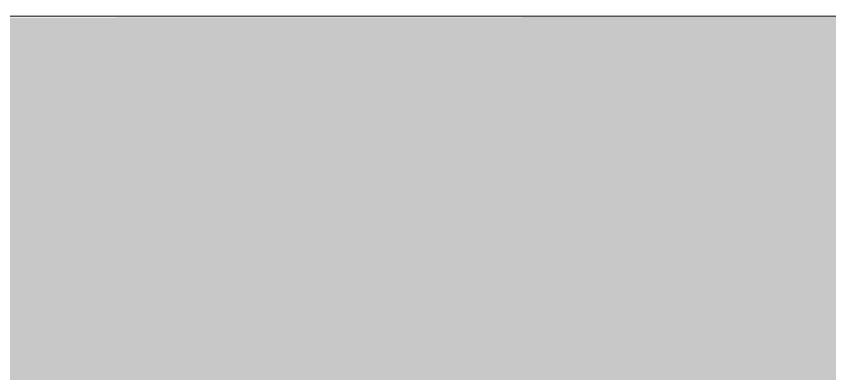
# Model space of a CAD drawing. Header units: millimetres. Extents: x -249154 to 415037, y -45458 to 354837.
# Drawn here: x 4050.84 to 4088.35, y 99894.68 to 99911.17 of the extents above; entities that cross this region are included whole.
import ezdxf

# ---------------------------------------------------------------- set-up
doc = ezdxf.new("R2010")
doc.units = ezdxf.units.MM
doc.layers.add('A-GLAZ-CWMG', color=7, linetype='Continuous', lineweight=9)
doc.layers.add('A-GLAZ-CWMG-1', color=7, linetype='Continuous', lineweight=20)

# ---------------------------------------------------------------- blocks, each defined once
blk = doc.blocks.new('Прямоугольный импост - Импост структурный с накладкой - 190мм-23190277-Объем проектирования 1 этажа')
at = {"layer": 'A-GLAZ-CWMG'}
blk.add_hatch(color=256, dxfattribs=at).paths.add_polyline_path([(4031.12, 19950.122), (4061.12, 19950.122), (4060, 20725.122), (3911.12, 20725), (3911.12, 19950.122), (4006.12, 19950.122)])
blk = doc.blocks.new('Прямоугольный импост - Импост структурный с накладкой - 190мм-V141-Объем проектирования 1 этажа')
at = {"layer": 'A-GLAZ-CWMG-1'}
blk.add_line((25, -40), (25, -190), dxfattribs=at)
blk = doc.blocks.new('1floor')
at = {"layer": 'A-GLAZ-CWMG', "extrusion": (0, 0, -1), "rotation": 270.0000000000001}
blk.add_blockref('Прямоугольный импост - Импост структурный с накладкой - 190мм-V141-Объем проектирования 1 этажа', (-3871.12, 20750.122), dxfattribs=at)
at = {"layer": 'A-GLAZ-CWMG'}
blk.add_blockref('Прямоугольный импост - Импост структурный с накладкой - 190мм-23190277-Объем проектирования 1 этажа', (0, 0), dxfattribs=at)

msp = doc.modelspace()

# ---------------------------------------------------------------- block references
msp.add_blockref('1floor', (64.702, 79186.05))

doc.saveas('drawing.dxf')
